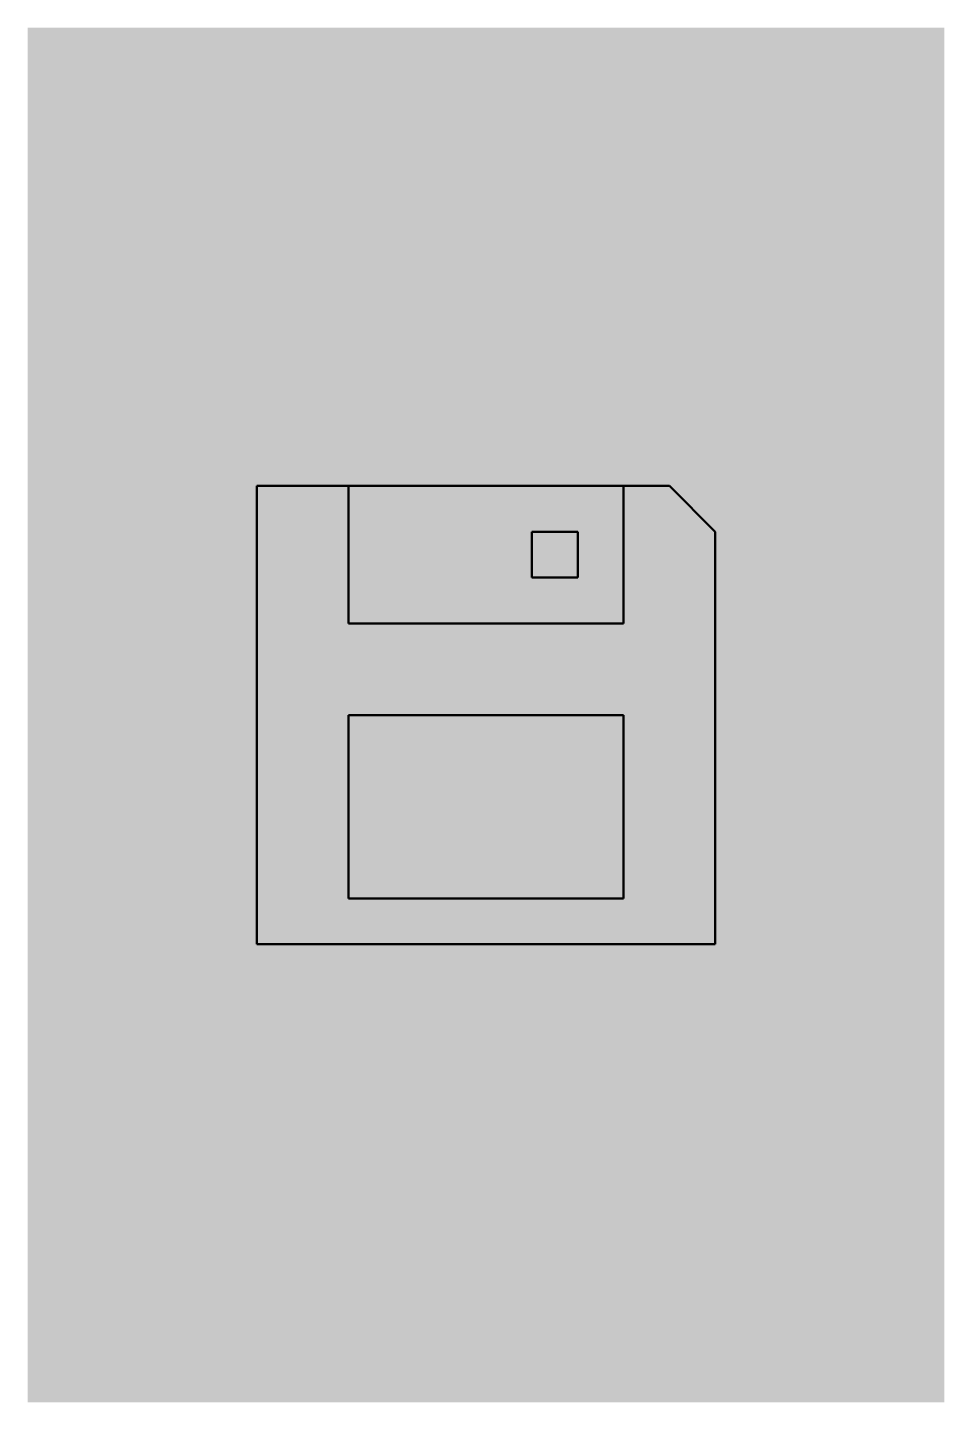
# Model space of a CAD drawing. Header units: millimetres. Extents: x -10 to 10, y 0 to 30.
import ezdxf

# ---------------------------------------------------------------- set-up
doc = ezdxf.new("R2010")
doc.units = ezdxf.units.MM
doc.layers.get('0').update_dxf_attribs({"lineweight": 50, "true_color": 0xffffff})

msp = doc.modelspace()

# ---------------------------------------------------------------- hatches: boundary and pattern name
at = {"true_color": 0x000000}
msp.add_hatch(color=7, dxfattribs=at).paths.add_polyline_path([(-10, 0), (-10, 30), (10, 30), (10, 0)])

# ---------------------------------------------------------------- linework, layer by layer
for p, q in [((-5, 20), (4, 20)), ((-5, 10), (-5, 20)), ((-3, 20), (3, 20)), ((-3, 17), (-3, 20)), ((3, 20), (3, 17)), ((4, 20), (5, 19)), ((1, 19), (2, 19)), ((1, 18), (1, 19)), ((2, 19), (2, 18)), ((5, 19), (5, 10)), ((2, 18), (1, 18)), ((3, 17), (-3, 17)), ((-3, 15), (3, 15)), ((-3, 11), (-3, 15)), ((3, 15), (3, 11)), ((3, 11), (-3, 11)), ((5, 10), (-5, 10))]:
    msp.add_line(p, q)

doc.saveas('drawing.dxf')
